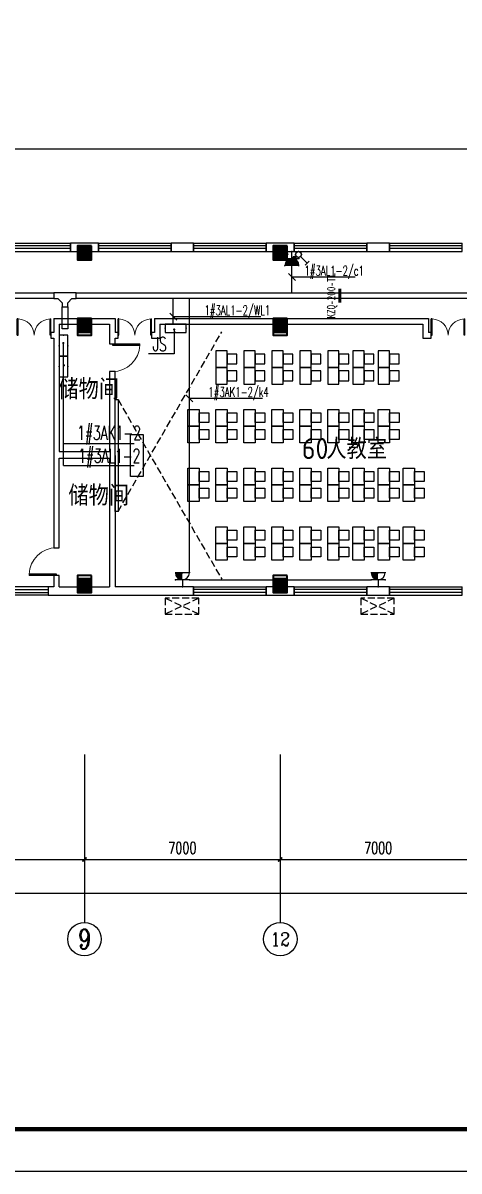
# Model space of a CAD drawing. Extents: x 0 to 302064749, y -59725395 to 1524223.
# Drawn here: x 2086932 to 2102521, y 1398073 to 1439149 of the extents above; entities that cross this region are included whole.
import ezdxf
from ezdxf.enums import TextEntityAlignment as Align

# ---------------------------------------------------------------- set-up
doc = ezdxf.new("R2010")
doc.units = 0
doc.header["$LTSCALE"] = 1000
doc.linetypes.add('DASH', pattern=[0.35, 0.25, -0.1])
for name, color, linetype in [('0-底图', 7, 'Continuous'), ('AXIS', 3, 'Continuous'), ('AXIS_TEXT', 7, 'Continuous'), ('BTTK', 7, 'Continuous'), ('CABLETRAY', 4, 'Continuous'), ('COLU', 7, 'Continuous'), ('COLU_HATCH', 251, 'Continuous'), ('DIM-照明', 3, 'Continuous'), ('DIM-箱柜', 7, 'Continuous'), ('DOOR_FIRE', 4, 'Continuous'), ('EQUIP-插座', 3, 'Continuous'), ('EQUIP-照明', 3, 'Continuous'), ('EQUIP-箱柜', 3, 'Continuous'), ('PUB_TEXT', 7, 'Continuous'), ('PUB_TITLE', 4, 'Continuous'), ('TEL_LEAD', 3, 'Continuous'), ('TEXT', 7, 'Continuous'), ('WALL', 2, 'Continuous'), ('WINDOW', 4, 'Continuous'), ('WIRE-照明', 6, 'Continuous'), ('家具', 8, 'Continuous'), ('抗震支吊架', 2, 'Continuous'), ('排水', 153, 'Continuous'), ('空调外机', 211, 'Continuous')]:
    doc.layers.add(name, color=color, linetype=linetype)
doc.layers.add('砼柱', color=2, linetype='Continuous', lineweight=35)
doc.styles.add('_TCH_AXIS', font='COMPLEX', dxfattribs={"bigfont": 'GBCBIG'})
doc.styles.add('_TEL_DIM', font='simplex.shx', dxfattribs={"width": 0.8, "height": 3.5, "bigfont": 'gbcbig.shx'})
doc.styles.add('A_DIM_T3', font='simplex.shx', dxfattribs={"width": 0.7, "bigfont": 'gbcbig.shx'})
doc.styles.add('COMPLEX', font='COMPLEX')
doc.styles.add('HZ(TK)', font='geniso.shx', dxfattribs={"width": 0.9, "bigfont": 'hztxt.shx'})
doc.styles.add('kzcad', font='', dxfattribs={"width": 0.8})
doc.styles.get("Standard").update_dxf_attribs({"font": 'geniso.shx', "bigfont": 'hztxt.shx'})
doc.styles.get('kzcad').set_extended_font_data('SimSun')
doc.dimstyles.new('_TCH_ARCH&&150', dxfattribs={"dimtxt": 420, "dimasz": 150, "dimexe": 375, "dimexo": 450, "dimgap": 202.5, "dimtad": 1, "dimdec": 0, "dimzin": 0, "dimdsep": 46, "dimtxsty": 'A_DIM_T3', "dimblk": 'ARCHTICK', "dimcen": 0.09, "dimclrt": 7, "dimazin": 2, "dimtfac": 1, "dimtdec": 0, "dimtix": 1, "dimtmove": 2, "dimatfit": 3, "dimfxl": 150, "dimtolj": 1, "dimtzin": 0, "dimarcsym": 0})

# ---------------------------------------------------------------- blocks, each defined once
blk = doc.blocks.new('vhtemplate_2020年新竖式图框_A0')
at = {"layer": 'PUB_TITLE', "color": 7}
blk.add_lwpolyline([(0, 0), (1189, 0), (1189, 841), (0, 841)], close=True, dxfattribs=at)
at = {"layer": 'PUB_TITLE', "const_width": 1}
blk.add_lwpolyline([(25, 10), (1179, 10), (1179, 831), (25, 831)], close=True, dxfattribs=at)
at = {"layer": 'BTTK', "color": 4, "style": 'HZ(TK)', "width": 0.9}
for tag, p in [('合作单位', (1144, 743.5)), ('建设单位', (1144, 209.5)), ('工程名称', (1144, 176.5)), ('子项名称', (1154, 160)), ('图纸名称', (1144, 141))]:
    blk.add_attdef(tag, text='', height=3.5, dxfattribs=at).set_placement(p, align=Align.MIDDLE_CENTER)
for tag, p in [('注册证书号', (1156.5, 309.01)), ('注册印章号', (1156.5, 301.01)), ('设计号', (1154, 193)), ('图别', (1137.75, 34)), ('图号', (1170.25, 34)), ('版本号', (1137.75, 26)), ('日期', (1170.25, 26))]:
    blk.add_attdef(tag, text='', height=3.5, dxfattribs=at).set_placement(p, align=Align.MIDDLE)
blk = doc.blocks.new('$equip$00002928')
for p, q in [((-0.75, 0.6), (-0.75, 0)), ((0.75, 0.6), (-0.75, 0.6)), ((0.75, 0), (0.75, 0.6)), ((-0.75, 0), (0.75, 0))]:
    blk.add_line(p, q)
at = {"const_width": 0.04}
blk.add_lwpolyline([(-0.75, 0.6), (-0.75, 0), (0.75, 0), (0.75, 0.6), (-0.75, 0.6), (-0.75, 0)], dxfattribs=at)
for p in [(-0.75, 0.3), (0, 0.6), (0.75, 0.3), (0, 0)]:
    blk.add_point(p)
at = {"color": 7, "style": '_TEL_DIM', "flags": 1}
for tag in ['A', 'REMARK']:
    blk.add_attdef(tag, text='', height=0.00002, dxfattribs=at).set_placement((0, 0), align=Align.MIDDLE_CENTER)
blk = doc.blocks.new('$equip$00001239')
for p, q in [((-0.5, 1.05), (-0.5, 1)), ((0.5, 1), (-0.5, 1)), ((0.5, 1.05), (0.5, 1)), ((0.5, 0.5), (-0.5, 0.5)), ((0, 0.5), (0, 0))]:
    blk.add_line(p, q)
blk.add_arc((0, 1), 0.5, 180, 0)
for points in [[(0, 0.75), (-0.433, 0.75), (0, 1), (-0.5, 1)], [(0, 0.567), (-0.25, 0.567), (0, 0.75), (-0.433, 0.75)], [(0, 0.5), (0, 0.5), (0, 0.567), (-0.25, 0.567)]]:
    blk.add_solid(points)
at = {"layer": 'EQUIP-照明'}
for p in [(0, 1), (-0.5, 0.5), (0, 0), (0.5, 0.5)]:
    blk.add_point(p, dxfattribs=at)
at = {"layer": 'EQUIP-照明', "flags": 9}
blk.add_attdef('A', (0, 0), '', height=0.00002, dxfattribs=at)
blk = doc.blocks.new('$equip$00001764')
for p, q in [((-0.5, 1.05), (-0.5, 1)), ((-0.5, 1), (0.5, 1)), ((0.5, 1.05), (0.5, 1)), ((0.5, 0.5), (-0.5, 0.5)), ((0, 0.5), (0, 0))]:
    blk.add_line(p, q)
blk.add_arc((0, 1), 0.5, 180, 0)
for p in [(-0.5, 0.5), (0, 0), (0.5, 0.5)]:
    blk.add_point(p)
for points in [[(0.433, 0.75), (-0.433, 0.75), (0.5, 1), (-0.5, 1)], [(0.25, 0.567), (-0.25, 0.567), (0.433, 0.75), (-0.433, 0.75)], [(0, 0.5), (0, 0.5), (0.25, 0.567), (-0.25, 0.567)]]:
    blk.add_solid(points)
at = {"color": 7, "style": '_TEL_DIM'}
blk.add_attdef('$TEXT$', text='', height=0.4, dxfattribs=at).set_placement((0.303, 0.211), align=Align.MIDDLE_CENTER)
at = {"color": 7, "style": '_TEL_DIM', "flags": 1}
blk.add_attdef('A', text='', height=0.00002, dxfattribs=at).set_placement((0, 0), align=Align.MIDDLE_CENTER)
blk = doc.blocks.new('$equip$00002327')
for p, q in [((0.147, 0.356), (0.625, 0.833)), ((0.484, 0.975), (0.766, 0.692))]:
    blk.add_line(p, q)
blk.add_circle((0, 0.208), 0.208)
for p in [(-0.208, 0.208), (0, 0.417), (0, 0), (0.208, 0.208)]:
    blk.add_point(p)
at = {"color": 7, "flags": 1}
blk.add_attdef('A', text='', height=0.00002, dxfattribs=at).set_placement((0, 0), align=Align.MIDDLE_CENTER)
blk = doc.blocks.new('gfhj')
at = {"layer": 'WIRE-照明'}
blk.add_line((2103990, -75075), (2053563, -75075), dxfattribs=at)
blk = doc.blocks.new('js')
at = {"layer": '家具', "linetype": 'DASH'}
for points in [[(569568, 805988), (573281, 812418)], [(569568, 809988), (573281, 803558)]]:
    blk.add_lwpolyline(points, dxfattribs=at)
at = {"layer": '家具'}
for points in [[(573068, 811738), (573068, 811138), (573468, 811138), (573468, 811738)], [(574068, 811738), (574068, 811138), (574468, 811138), (574468, 811738)], [(575068, 811738), (575068, 811138), (575468, 811138), (575468, 811738)], [(576068, 811738), (576068, 811138), (576468, 811138), (576468, 811738)], [(577068, 811738), (577068, 811138), (577468, 811138), (577468, 811738)], [(577968, 811738), (577968, 811138), (578368, 811138), (578368, 811738)], [(578868, 811738), (578868, 811138), (579268, 811138), (579268, 811738)], [(573468, 811613), (573468, 811263), (573818, 811263), (573818, 811613)], [(574468, 811613), (574468, 811263), (574818, 811263), (574818, 811613)], [(575468, 811613), (575468, 811263), (575818, 811263), (575818, 811613)], [(576468, 811613), (576468, 811263), (576818, 811263), (576818, 811613)], [(577468, 811613), (577468, 811263), (577818, 811263), (577818, 811613)], [(578368, 811613), (578368, 811263), (578718, 811263), (578718, 811613)], [(579268, 811613), (579268, 811263), (579618, 811263), (579618, 811613)], [(573068, 811138), (573068, 810538), (573468, 810538), (573468, 811138)], [(573468, 811013), (573468, 810663), (573818, 810663), (573818, 811013)], [(574068, 811138), (574068, 810538), (574468, 810538), (574468, 811138)], [(574468, 811013), (574468, 810663), (574818, 810663), (574818, 811013)], [(575068, 811138), (575068, 810538), (575468, 810538), (575468, 811138)], [(575468, 811013), (575468, 810663), (575818, 810663), (575818, 811013)], [(576068, 811138), (576068, 810538), (576468, 810538), (576468, 811138)], [(576468, 811013), (576468, 810663), (576818, 810663), (576818, 811013)], [(577068, 811138), (577068, 810538), (577468, 810538), (577468, 811138)], [(577468, 811013), (577468, 810663), (577818, 810663), (577818, 811013)], [(577968, 811138), (577968, 810538), (578368, 810538), (578368, 811138)], [(578368, 811013), (578368, 810663), (578718, 810663), (578718, 811013)], [(578868, 811138), (578868, 810538), (579268, 810538), (579268, 811138)], [(579268, 811013), (579268, 810663), (579618, 810663), (579618, 811013)], [(569468, 805988), (569468, 809988), (569568, 809988), (569568, 805988)], [(572068, 809038), (572068, 809638), (572468, 809638), (572468, 809038)], [(573068, 809038), (573068, 809638), (573468, 809638), (573468, 809038)], [(574068, 809038), (574068, 809638), (574468, 809638), (574468, 809038)], [(575068, 809038), (575068, 809638), (575468, 809638), (575468, 809038)], [(576068, 809038), (576068, 809638), (576468, 809638), (576468, 809038)], [(577068, 809038), (577068, 809638), (577468, 809638), (577468, 809038)], [(577968, 809038), (577968, 809638), (578368, 809638), (578368, 809038)], [(578868, 809038), (578868, 809638), (579268, 809638), (579268, 809038)], [(572468, 809163), (572468, 809513), (572818, 809513), (572818, 809163)], [(573468, 809163), (573468, 809513), (573818, 809513), (573818, 809163)], [(574468, 809163), (574468, 809513), (574818, 809513), (574818, 809163)], [(575468, 809163), (575468, 809513), (575818, 809513), (575818, 809163)], [(576468, 809163), (576468, 809513), (576818, 809513), (576818, 809163)], [(577468, 809163), (577468, 809513), (577818, 809513), (577818, 809163)], [(578368, 809163), (578368, 809513), (578718, 809513), (578718, 809163)], [(579268, 809163), (579268, 809513), (579618, 809513), (579618, 809163)], [(572068, 808438), (572068, 809038), (572468, 809038), (572468, 808438)], [(572468, 808563), (572468, 808913), (572818, 808913), (572818, 808563)], [(573068, 808438), (573068, 809038), (573468, 809038), (573468, 808438)], [(573468, 808563), (573468, 808913), (573818, 808913), (573818, 808563)], [(574068, 808438), (574068, 809038), (574468, 809038), (574468, 808438)], [(574468, 808563), (574468, 808913), (574818, 808913), (574818, 808563)], [(575068, 808438), (575068, 809038), (575468, 809038), (575468, 808438)], [(575468, 808563), (575468, 808913), (575818, 808913), (575818, 808563)], [(576068, 808438), (576068, 809038), (576468, 809038), (576468, 808438)], [(576468, 808563), (576468, 808913), (576818, 808913), (576818, 808563)], [(577068, 808438), (577068, 809038), (577468, 809038), (577468, 808438)], [(577468, 808563), (577468, 808913), (577818, 808913), (577818, 808563)], [(577968, 808438), (577968, 809038), (578368, 809038), (578368, 808438)], [(578368, 808563), (578368, 808913), (578718, 808913), (578718, 808563)], [(578868, 808438), (578868, 809038), (579268, 809038), (579268, 808438)], [(579268, 808563), (579268, 808913), (579618, 808913), (579618, 808563)], [(570018, 808738), (570468, 808738), (570468, 807238), (570018, 807238)], [(572068, 806938), (572068, 807538), (572468, 807538), (572468, 806938)], [(572468, 807063), (572468, 807413), (572818, 807413), (572818, 807063)], [(573068, 806938), (573068, 807538), (573468, 807538), (573468, 806938)], [(573468, 807063), (573468, 807413), (573818, 807413), (573818, 807063)], [(574068, 806938), (574068, 807538), (574468, 807538), (574468, 806938)], [(574468, 807063), (574468, 807413), (574818, 807413), (574818, 807063)], [(575068, 806938), (575068, 807538), (575468, 807538), (575468, 806938)], [(575468, 807063), (575468, 807413), (575818, 807413), (575818, 807063)], [(576068, 806938), (576068, 807538), (576468, 807538), (576468, 806938)], [(576468, 807063), (576468, 807413), (576818, 807413), (576818, 807063)], [(577068, 806938), (577068, 807538), (577468, 807538), (577468, 806938)], [(577468, 807063), (577468, 807413), (577818, 807413), (577818, 807063)], [(577968, 806938), (577968, 807538), (578368, 807538), (578368, 806938)], [(578368, 807063), (578368, 807413), (578718, 807413), (578718, 807063)], [(578868, 806938), (578868, 807538), (579268, 807538), (579268, 806938)], [(579268, 807063), (579268, 807413), (579618, 807413), (579618, 807063)], [(579768, 806938), (579768, 807538), (580168, 807538), (580168, 806938)], [(580168, 807063), (580168, 807413), (580518, 807413), (580518, 807063)], [(572068, 806338), (572068, 806938), (572468, 806938), (572468, 806338)], [(572468, 806463), (572468, 806813), (572818, 806813), (572818, 806463)], [(573068, 806338), (573068, 806938), (573468, 806938), (573468, 806338)], [(573468, 806463), (573468, 806813), (573818, 806813), (573818, 806463)], [(574068, 806338), (574068, 806938), (574468, 806938), (574468, 806338)], [(574468, 806463), (574468, 806813), (574818, 806813), (574818, 806463)], [(575068, 806338), (575068, 806938), (575468, 806938), (575468, 806338)], [(575468, 806463), (575468, 806813), (575818, 806813), (575818, 806463)], [(576068, 806338), (576068, 806938), (576468, 806938), (576468, 806338)], [(576468, 806463), (576468, 806813), (576818, 806813), (576818, 806463)], [(577068, 806338), (577068, 806938), (577468, 806938), (577468, 806338)], [(577468, 806463), (577468, 806813), (577818, 806813), (577818, 806463)], [(577968, 806338), (577968, 806938), (578368, 806938), (578368, 806338)], [(578368, 806463), (578368, 806813), (578718, 806813), (578718, 806463)], [(578868, 806338), (578868, 806938), (579268, 806938), (579268, 806338)], [(579268, 806463), (579268, 806813), (579618, 806813), (579618, 806463)], [(579768, 806338), (579768, 806938), (580168, 806938), (580168, 806338)], [(580168, 806463), (580168, 806813), (580518, 806813), (580518, 806463)], [(573068, 804838), (573068, 805438), (573468, 805438), (573468, 804838)], [(573468, 804963), (573468, 805313), (573818, 805313), (573818, 804963)], [(574068, 804838), (574068, 805438), (574468, 805438), (574468, 804838)], [(574468, 804963), (574468, 805313), (574818, 805313), (574818, 804963)], [(575068, 804838), (575068, 805438), (575468, 805438), (575468, 804838)], [(575468, 804963), (575468, 805313), (575818, 805313), (575818, 804963)], [(576068, 804838), (576068, 805438), (576468, 805438), (576468, 804838)], [(576468, 804963), (576468, 805313), (576818, 805313), (576818, 804963)], [(577068, 804838), (577068, 805438), (577468, 805438), (577468, 804838)], [(577468, 804963), (577468, 805313), (577818, 805313), (577818, 804963)], [(577968, 804838), (577968, 805438), (578368, 805438), (578368, 804838)], [(578368, 804963), (578368, 805313), (578718, 805313), (578718, 804963)], [(578868, 804838), (578868, 805438), (579268, 805438), (579268, 804838)], [(579268, 804963), (579268, 805313), (579618, 805313), (579618, 804963)], [(579768, 804838), (579768, 805438), (580168, 805438), (580168, 804838)], [(580168, 804963), (580168, 805313), (580518, 805313), (580518, 804963)], [(573068, 804238), (573068, 804838), (573468, 804838), (573468, 804238)], [(573468, 804363), (573468, 804713), (573818, 804713), (573818, 804363)], [(574068, 804238), (574068, 804838), (574468, 804838), (574468, 804238)], [(574468, 804363), (574468, 804713), (574818, 804713), (574818, 804363)], [(575068, 804238), (575068, 804838), (575468, 804838), (575468, 804238)], [(575468, 804363), (575468, 804713), (575818, 804713), (575818, 804363)], [(576068, 804238), (576068, 804838), (576468, 804838), (576468, 804238)], [(576468, 804363), (576468, 804713), (576818, 804713), (576818, 804363)], [(577068, 804238), (577068, 804838), (577468, 804838), (577468, 804238)], [(577468, 804363), (577468, 804713), (577818, 804713), (577818, 804363)], [(577968, 804238), (577968, 804838), (578368, 804838), (578368, 804238)], [(578368, 804363), (578368, 804713), (578718, 804713), (578718, 804363)], [(578868, 804238), (578868, 804838), (579268, 804838), (579268, 804238)], [(579268, 804363), (579268, 804713), (579618, 804713), (579618, 804363)], [(579768, 804238), (579768, 804838), (580168, 804838), (580168, 804238)], [(580168, 804363), (580168, 804713), (580518, 804713), (580518, 804363)]]:
    blk.add_lwpolyline(points, close=True, dxfattribs=at)
blk = doc.blocks.new('ng')
at = {"layer": '排水'}
for p, q in [((345991, 781358), (346091, 781358)), ((346041, 781408), (346041, 781308))]:
    blk.add_line(p, q, dxfattribs=at)
blk.add_circle((346041, 781358), 50, dxfattribs=at)
blk = doc.blocks.new('1111')
at = {"layer": 'COLU_HATCH'}
h = blk.add_hatch(color=256, dxfattribs=at)
h.dxf.hatch_style = 1
h.paths.add_polyline_path([(1127342, 1040091), (1127342, 1040591), (1126842, 1040591), (1126842, 1040091)])
h = blk.add_hatch(color=256, dxfattribs=at)
h.dxf.hatch_style = 1
h.paths.add_polyline_path([(1134342, 1040091), (1134342, 1040591), (1133842, 1040591), (1133842, 1040091)])
h = blk.add_hatch(color=256, dxfattribs=at)
h.dxf.hatch_style = 1
h.paths.add_polyline_path([(1127342, 1037491), (1127342, 1037991), (1126842, 1037991), (1126842, 1037491)])
h = blk.add_hatch(color=256, dxfattribs=at)
h.dxf.hatch_style = 1
h.paths.add_polyline_path([(1134342, 1037491), (1134342, 1037991), (1133842, 1037991), (1133842, 1037491)])
h = blk.add_hatch(color=256, dxfattribs=at)
h.dxf.hatch_style = 1
h.paths.add_polyline_path([(1127342, 1028191), (1127342, 1028691), (1126842, 1028691), (1126842, 1028191)])
h = blk.add_hatch(color=256, dxfattribs=at)
h.dxf.hatch_style = 1
h.paths.add_polyline_path([(1134342, 1028191), (1134342, 1028691), (1133842, 1028691), (1133842, 1028191)])
at = {"layer": 'COLU'}
for points in [[(1127342, 1040091), (1127342, 1040591), (1126842, 1040591), (1126842, 1040091)], [(1134342, 1040091), (1134342, 1040591), (1133842, 1040591), (1133842, 1040091)], [(1127342, 1037491), (1127342, 1037991), (1126842, 1037991), (1126842, 1037491)], [(1134342, 1037491), (1134342, 1037991), (1133842, 1037991), (1133842, 1037491)], [(1127342, 1028191), (1127342, 1028691), (1126842, 1028691), (1126842, 1028191)], [(1134342, 1028191), (1134342, 1028691), (1133842, 1028691), (1133842, 1028191)]]:
    blk.add_lwpolyline(points, close=True, dxfattribs=at)
blk = doc.blocks.new('_AXISO')
blk.add_circle((0, 0), 0.5)
at = {"layer": 'AXIS_TEXT', "style": 'COMPLEX', "width": 1.041667}
blk.add_attdef('A', text='', height=0.56, dxfattribs=at).set_placement((-0.25, -0.28), (0.25, -0.28), align=Align.FIT)
blk = doc.blocks.new('rtyu')
at = {"layer": '砼柱', "lineweight": 35}
for points in [[(2849458, 656240), (2848958, 656240), (2848958, 655740), (2849458, 655740)], [(2849458, 656240), (2848958, 656240), (2848958, 655740), (2849458, 655740)], [(2856458, 656240), (2855958, 656240), (2855958, 655740), (2856458, 655740)], [(2856458, 656240), (2855958, 656240), (2855958, 655740), (2856458, 655740)], [(2849458, 653640), (2848958, 653640), (2848958, 653040), (2849458, 653040)], [(2849458, 653640), (2848958, 653640), (2848958, 653040), (2849458, 653040)], [(2856458, 653640), (2855958, 653640), (2855958, 653040), (2856458, 653040)], [(2856458, 653640), (2855958, 653640), (2855958, 653040), (2856458, 653040)], [(2849458, 644440), (2848958, 644440), (2848958, 643840), (2849458, 643840)], [(2849458, 644440), (2848958, 644440), (2848958, 643840), (2849458, 643840)], [(2856458, 644440), (2855958, 644440), (2855958, 643840), (2856458, 643840)], [(2856458, 644440), (2855958, 644440), (2855958, 643840), (2856458, 643840)]]:
    blk.add_lwpolyline(points, close=True, dxfattribs=at)
blk = doc.blocks.new('A$C6D717843')
at = {"layer": 'TEXT'}
blk.add_blockref('rtyu', (-2821208, -641940), dxfattribs=at)
blk = doc.blocks.new('_ArchTick')
at = {"color": 0, "linetype": 'ByBlock', "const_width": 0.4}
blk.add_lwpolyline([(-0.5, -0.5), (0.5, 0.5)], dxfattribs=at)
blk = doc.blocks.new('*D1054')
at = {"layer": 'AXIS', "color": 0, "lineweight": -2, "transparency": 16777216}
for p, q in [((1084733, -66404), (1084733, -70079)), ((1091733, -66404), (1091733, -70079)), ((1084733, -69704), (1091733, -69704))]:
    blk.add_line(p, q, dxfattribs=at)
at = {"layer": 'Defpoints', "color": 0, "transparency": 16777216}
for p in [(1084733, -65954), (1091733, -65954), (1091733, -69704)]:
    blk.add_point(p, dxfattribs=at)
at = {"layer": 'AXIS', "color": 0, "lineweight": -2, "transparency": 16777216, "xscale": 150, "yscale": 150, "zscale": 150, "rotation": 180}
blk.add_blockref('_ArchTick', (1084733, -69704), dxfattribs=at)
at = {"layer": 'AXIS', "color": 0, "lineweight": -2, "transparency": 16777216, "xscale": 150, "yscale": 150, "zscale": 150}
blk.add_blockref('_ArchTick', (1091733, -69704), dxfattribs=at)
at = {"layer": 'AXIS', "color": 7, "transparency": 16777216, "insert": (1088233, -69292), "char_height": 420, "attachment_point": 5, "style": 'A_DIM_T3'}
blk.add_mtext('\\A1;7000', dxfattribs=at)
blk = doc.blocks.new('*D1055')
at = {"layer": 'AXIS', "color": 0, "lineweight": -2, "transparency": 16777216}
for p, q in [((1091733, -66404), (1091733, -70079)), ((1098733, -66404), (1098733, -70079)), ((1091733, -69704), (1098733, -69704))]:
    blk.add_line(p, q, dxfattribs=at)
at = {"layer": 'Defpoints', "color": 0, "transparency": 16777216}
for p in [(1091733, -65954), (1098733, -65954), (1098733, -69704)]:
    blk.add_point(p, dxfattribs=at)
at = {"layer": 'AXIS', "color": 0, "lineweight": -2, "transparency": 16777216, "xscale": 150, "yscale": 150, "zscale": 150, "rotation": 180}
blk.add_blockref('_ArchTick', (1091733, -69704), dxfattribs=at)
at = {"layer": 'AXIS', "color": 0, "lineweight": -2, "transparency": 16777216, "xscale": 150, "yscale": 150, "zscale": 150}
blk.add_blockref('_ArchTick', (1098733, -69704), dxfattribs=at)
at = {"layer": 'AXIS', "color": 7, "transparency": 16777216, "insert": (1095233, -69292), "char_height": 420, "attachment_point": 5, "style": 'A_DIM_T3'}
blk.add_mtext('\\A1;7000', dxfattribs=at)
blk = doc.blocks.new('*D1056')
at = {"layer": 'AXIS', "color": 0, "lineweight": -2, "transparency": 16777216}
for p, q in [((1098733, -66404), (1098733, -70079)), ((1105733, -66404), (1105733, -70079)), ((1098733, -69704), (1105733, -69704))]:
    blk.add_line(p, q, dxfattribs=at)
at = {"layer": 'Defpoints', "color": 0, "transparency": 16777216}
for p in [(1098733, -65954), (1105733, -65954), (1105733, -69704)]:
    blk.add_point(p, dxfattribs=at)
at = {"layer": 'AXIS', "color": 0, "lineweight": -2, "transparency": 16777216, "xscale": 150, "yscale": 150, "zscale": 150, "rotation": 180}
blk.add_blockref('_ArchTick', (1098733, -69704), dxfattribs=at)
at = {"layer": 'AXIS', "color": 0, "lineweight": -2, "transparency": 16777216, "xscale": 150, "yscale": 150, "zscale": 150}
blk.add_blockref('_ArchTick', (1105733, -69704), dxfattribs=at)
at = {"layer": 'AXIS', "color": 7, "transparency": 16777216, "insert": (1102233, -69292), "char_height": 420, "attachment_point": 5, "style": 'A_DIM_T3'}
blk.add_mtext('\\A1;7000', dxfattribs=at)
blk = doc.blocks.new('*D1069')
at = {"layer": 'AXIS', "color": 0, "lineweight": -2, "transparency": 16777216}
for p, q in [((1062833, -66404), (1062833, -71279)), ((1174033, -66404), (1174033, -71279)), ((1062833, -70904), (1174033, -70904))]:
    blk.add_line(p, q, dxfattribs=at)
at = {"layer": 'Defpoints', "color": 0, "transparency": 16777216}
for p in [(1062833, -65954), (1174033, -65954), (1174033, -70904)]:
    blk.add_point(p, dxfattribs=at)
at = {"layer": 'AXIS', "color": 0, "lineweight": -2, "transparency": 16777216, "xscale": 150, "yscale": 150, "zscale": 150, "rotation": 180}
blk.add_blockref('_ArchTick', (1062833, -70904), dxfattribs=at)
at = {"layer": 'AXIS', "color": 0, "lineweight": -2, "transparency": 16777216, "xscale": 150, "yscale": 150, "zscale": 150}
blk.add_blockref('_ArchTick', (1174033, -70904), dxfattribs=at)
at = {"layer": 'AXIS', "color": 7, "transparency": 16777216, "insert": (1118433, -70492), "char_height": 420, "attachment_point": 5, "style": 'A_DIM_T3'}
blk.add_mtext('\\A1;111200', dxfattribs=at)
blk = doc.blocks.new('$WINLIB2D$00000001')
at = {"color": 0}
for points in [[(-0.5, 0.5), (-0.5, -0.5)], [(-0.5, 0.5), (0.5, 0.5)], [(0.5, -0.5), (0.5, 0.5)], [(0.5, 0.167), (-0.5, 0.167)], [(0.5, -0.167), (-0.5, -0.167)], [(-0.5, -0.5), (0.5, -0.5)]]:
    blk.add_lwpolyline(points, dxfattribs=at)
blk = doc.blocks.new('$DorLib2D$00000002')
for p, q in [((-0.5, 0), (-0.5, 0.4875)), ((-0.475, 0.4875), (-0.5, 0.4875)), ((-0.475, 0), (-0.475, 0.4875)), ((0.475, 0), (0.475, 0.4875)), ((0.475, 0.4875), (0.5, 0.4875)), ((0.5, 0), (0.5, 0.4875)), ((-0.5, 0), (-0.475, 0)), ((0.5, 0), (0.475, 0))]:
    blk.add_line(p, q)
at = {"lineweight": 13}
for centre, start, end in [((-0.4875, 0), 0, 88.53072), ((0.4875, 0), 91.46928, 180)]:
    blk.add_arc(centre, 0.4875, start, end, dxfattribs=at)
blk = doc.blocks.new('$DorLib2D$00000001')
for p, q in [((0.45, 0.975), (0.5, 0.975)), ((0.45, 0), (0.45, 0.975)), ((0.5, 0), (0.5, 0.975)), ((0.5, 0), (0.45, 0))]:
    blk.add_line(p, q)
at = {"lineweight": 13}
blk.add_arc((0.475, 0), 0.975, 91.4693, 180, dxfattribs=at)
blk = doc.blocks.new('gfhjghj')
at = {"layer": 'AXIS'}
for p, q in [((1091732.7, -65954.1), (1091732.7, -71954.1)), ((1098732.7, -65954.1), (1098732.7, -71954.1))]:
    blk.add_line(p, q, dxfattribs=at)
at = {"layer": 'WALL'}
for p, q in [((1092232.7, -47649.9), (1091232.7, -47649.9)), ((1091232.7, -47649.9), (1091232.7, -47949.9)), ((1091232.7, -47949.9), (1092232.7, -47949.9)), ((1092232.7, -47949.9), (1092232.7, -47649.9)), ((1095632.7, -47649.9), (1094832.7, -47649.9)), ((1094832.7, -47649.9), (1094832.7, -47949.9)), ((1094832.7, -47949.9), (1095632.7, -47949.9)), ((1095632.7, -47949.9), (1095632.7, -47649.9)), ((1099232.7, -47649.9), (1098232.7, -47649.9)), ((1098232.7, -47649.9), (1098232.7, -47949.9)), ((1098232.7, -47949.9), (1099232.7, -47949.9)), ((1099232.7, -47949.9), (1099232.7, -47649.9)), ((1102632.7, -47649.9), (1101832.7, -47649.9)), ((1101832.7, -47649.9), (1101832.7, -47949.9)), ((1101832.7, -47949.9), (1102632.7, -47949.9)), ((1102632.7, -47949.9), (1102632.7, -47649.9)), ((1090632.7, -50349.9), (1092832.7, -50349.9)), ((1090632.7, -50349.9), (1090632.7, -50849.9)), ((1092832.7, -50349.9), (1092832.7, -50849.9)), ((1094232.7, -50349.9), (1104032.7, -50349.9)), ((1094232.7, -50349.9), (1094232.7, -50849.9)), ((1104032.7, -50349.9), (1104032.7, -50849.9)), ((1090632.7, -50849.9), (1090532.7, -50849.9)), ((1090532.7, -50849.9), (1090532.7, -51049.9)), ((1090832.7, -50549.9), (1092632.7, -50549.9)), ((1090832.7, -50549.9), (1090832.7, -50949.9)), ((1092632.7, -50549.9), (1092632.7, -50949.9)), ((1092932.7, -50849.9), (1092832.7, -50849.9)), ((1092932.7, -51049.9), (1092932.7, -50849.9)), ((1094232.7, -50849.9), (1094132.7, -50849.9)), ((1094132.7, -50849.9), (1094132.7, -51049.9)), ((1094432.7, -50549.9), (1103832.7, -50549.9)), ((1094432.7, -50549.9), (1094432.7, -51049.9)), ((1103832.7, -50549.9), (1103832.7, -51049.9)), ((1104132.7, -50849.9), (1104032.7, -50849.9)), ((1104132.7, -51049.9), (1104132.7, -50849.9)), ((1090532.7, -51049.9), (1090632.7, -51049.9)), ((1090632.7, -51049.9), (1090632.7, -55251.3)), ((1090832.7, -50949.9), (1090832.7, -55111.3)), ((1092632.7, -50949.9), (1092632.7, -51249.9)), ((1092632.7, -51249.9), (1092832.7, -51249.9)), ((1092832.7, -51049.9), (1092932.7, -51049.9)), ((1092832.7, -51249.9), (1092832.7, -51049.9)), ((1094132.7, -51049.9), (1094432.7, -51049.9)), ((1103832.7, -51049.9), (1104132.7, -51049.9)), ((1092832.7, -52249.9), (1092632.7, -52249.9)), ((1092632.7, -52249.9), (1092632.7, -55111.3)), ((1092832.7, -55251.3), (1092832.7, -52249.9)), ((1090632.7, -55251.3), (1090632.7, -58549.9)), ((1090832.7, -55111.3), (1092632.7, -55111.3)), ((1090832.7, -55351.3), (1092632.7, -55351.3)), ((1090832.7, -58549.9), (1090832.7, -55351.3)), ((1092632.7, -55351.3), (1092632.7, -59949.9)), ((1092832.7, -55251.3), (1092832.7, -59949.9)), ((1090632.7, -58549.9), (1090832.7, -58549.9)), ((1090832.7, -59549.9), (1090632.7, -59549.9)), ((1090632.7, -59549.9), (1090632.7, -59949.9)), ((1090832.7, -59949.9), (1090832.7, -59549.9)), ((1090632.7, -59949.9), (1090432.7, -59949.9)), ((1090432.7, -59949.9), (1090432.7, -60249.9)), ((1090832.7, -59949.9), (1092632.7, -59949.9)), ((1095632.7, -59949.9), (1092832.7, -59949.9)), ((1095632.7, -60249.9), (1095632.7, -59949.9)), ((1099232.7, -59949.9), (1098232.7, -59949.9)), ((1098232.7, -59949.9), (1098232.7, -60249.9)), ((1099232.7, -60249.9), (1099232.7, -59949.9)), ((1102632.7, -59949.9), (1101832.7, -59949.9)), ((1101832.7, -59949.9), (1101832.7, -60249.9)), ((1102632.7, -60249.9), (1102632.7, -59949.9)), ((1090432.7, -60249.9), (1090732.7, -60249.9)), ((1090732.7, -60249.9), (1092732.7, -60249.9)), ((1092732.7, -60249.9), (1095632.7, -60249.9)), ((1098232.7, -60249.9), (1099232.7, -60249.9)), ((1101832.7, -60249.9), (1102632.7, -60249.9))]:
    blk.add_line(p, q, dxfattribs=at)
at = {"layer": '空调外机', "linetype": 'DASH'}
for p, q in [((1095822.7, -60359.7), (1094622.7, -60922.2)), ((1095822.7, -60922.2), (1094622.7, -60359.7)), ((1102810.2, -60359.6), (1101610.2, -60922.1)), ((1102810.2, -60922.1), (1101610.2, -60359.6))]:
    blk.add_line(p, q, dxfattribs=at)
for points in [[(1095822.7, -60359.7), (1094622.7, -60359.7), (1094622.7, -60922.2), (1095822.7, -60922.2)], [(1102810.2, -60359.6), (1101610.2, -60359.6), (1101610.2, -60922.1), (1102810.2, -60922.1)]]:
    blk.add_lwpolyline(points, close=True, dxfattribs=at)
for name, p in [('A$C6D717843', (1063732.7, -62049.9)), ('1111', (-35359.3, -1088341))]:
    blk.add_blockref(name, p)
at = {"layer": 'AXIS'}
ref = blk.add_blockref('_AXISO', (1091732.7, -72554.1), dxfattribs=dict(at, xscale=1200, yscale=1200, zscale=1200))
ref.add_attrib('A', '9', dxfattribs={"layer": 'AXIS_TEXT', "height": 714.2, "style": '_TCH_AXIS', "width": 0.928571}).set_placement((1091511.7, -72911.2), (1091953.8, -72911.2), align=Align.FIT)
ref = blk.add_blockref('_AXISO', (1098732.7, -72554.1), dxfattribs=dict(at, xscale=1200, yscale=1200, zscale=1200))
ref.add_attrib('A', '12', dxfattribs={"layer": 'AXIS_TEXT', "height": 481.71, "style": '_TCH_AXIS', "width": 1.034483}).set_placement((1098388.7, -72794.9), (1099076.8, -72794.9), align=Align.FIT)
at = {"layer": 'DOOR_FIRE', "xscale": -1000, "yscale": 1000, "zscale": 200}
for p, rotation in [((1092732.7, -51749.9), 270), ((1090732.7, -59049.9), 90)]:
    blk.add_blockref('$DorLib2D$00000001', p, dxfattribs=dict(at, rotation=rotation))
at = {"layer": 'WINDOW'}
for name, p, xscale, yscale, zscale, rotation in [('$WINLIB2D$00000001', (1089932.7, -47799.9), 2600, 300, 300, 1.642450161635112e-08), ('$WINLIB2D$00000001', (1093532.7, -47799.9), 2600, 300, 300, 1.642450161635112e-08), ('$WINLIB2D$00000001', (1096932.7, -47799.9), 2600, 300, 300, 1.642450161635112e-08), ('$WINLIB2D$00000001', (1100532.7, -47799.9), 2600, 300, 300, 1.642450161635112e-08), ('$WINLIB2D$00000001', (1103932.7, -47799.9), 2600, 300, 300, 1.642450161635112e-08), ('$DorLib2D$00000002', (1089932.7, -50949.9), 1200, 1200, 200, 359.9999999822116), ('$DorLib2D$00000002', (1093532.7, -50949.9), -1200, 1200, 200, 1.778833080834374e-08), ('$DorLib2D$00000002', (1104732.7, -50949.9), 1200, 1200, 200, 359.9999999822147), ('$WINLIB2D$00000001', (1089532.7, -60099.9), -1800, 300, 300, 1.581175190779049e-08), ('$WINLIB2D$00000001', (1096932.7, -60099.9), 2600, 300, 300, 1.581170447013389e-08), ('$WINLIB2D$00000001', (1100532.7, -60099.9), 2600, 300, 300, 1.581170447013389e-08), ('$WINLIB2D$00000001', (1103932.7, -60099.9), 2600, 300, 300, 1.581170447013389e-08)]:
    blk.add_blockref(name, p, dxfattribs=dict(at, xscale=xscale, yscale=yscale, zscale=zscale, rotation=rotation))
at = {"layer": '家具'}
blk.add_blockref('js', (523364.6, -863238.3), dxfattribs=at)
at = {"layer": '排水'}
blk.add_blockref('ng', (753197.6, -829525.1), dxfattribs=at)
at = {"layer": 'PUB_TEXT'}
for s, height, p in [('储物间', 723.4, (1090799.3, -53242.9)), ('60', 750, (1099504.5, -55377)), ('人教室', 723.4, (1100379.5, -55377)), ('储物间', 723.4, (1091158.5, -57045.9))]:
    blk.add_text(s, height=height, dxfattribs=at).set_placement(p)
at = {"layer": 'AXIS'}
for p1, p2, distance, picture, middle in [((1062832.7, -65954.1), (1174032.7, -65954.1), -4950, '*D1069', (1118432.7, -70491.6)), ((1084732.7, -65954.1), (1091732.7, -65954.1), -3750, '*D1054', (1088232.7, -69291.6)), ((1091732.7, -65954.1), (1098732.7, -65954.1), -3750, '*D1055', (1095232.7, -69291.6)), ((1098732.7, -65954.1), (1105732.7, -65954.1), -3750, '*D1056', (1102232.7, -69291.6))]:
    dim = blk.add_aligned_dim(p1=p1, p2=p2, distance=distance, dimstyle='_TCH_ARCH&&150', dxfattribs=at)
    dim.commit()
    dim.dimension.update_dxf_attribs({"geometry": picture, "text_midpoint": middle})

msp = doc.modelspace()

# ---------------------------------------------------------------- linework, layer by layer
at = {"layer": 'CABLETRAY'}
for p, q in [((2063097, 1429489), (2088032, 1429489)), ((2088032, 1429489), (2088032, 1429289)), ((2088832, 1429489), (2088032, 1429489)), ((2088032, 1429489), (2088032, 1429289)), ((2088832, 1429289), (2088832, 1429489)), ((2088832, 1429489), (2141081, 1429489)), ((2088832, 1429289), (2088832, 1429489)), ((2088032, 1429289), (2063097, 1429289)), ((2088032, 1429289), (2088182, 1429289)), ((2088182, 1429289), (2088332, 1429139)), ((2088332, 1429139), (2088332, 1428989)), ((2088532, 1429139), (2088682, 1429289)), ((2088532, 1428989), (2088532, 1429139)), ((2088682, 1429289), (2088832, 1429289)), ((2141081, 1429289), (2088832, 1429289)), ((2088332, 1428989), (2088532, 1428989)), ((2088332, 1428211), (2088332, 1428989)), ((2088332, 1428989), (2088532, 1428989)), ((2088532, 1428989), (2088532, 1428211)), ((2088532, 1428211), (2088332, 1428211))]:
    msp.add_line(p, q, dxfattribs=at)
at = {"layer": 'DIM-照明'}
for p, q in [((2096671, 1429936), (2096423, 1430184)), ((2092429, 1428518), (2092182, 1428766)), ((2093003, 1425596), (2092756, 1425844))]:
    msp.add_line(p, q, dxfattribs=at)
for points in [[(2096547, 1430060), (2096906, 1430060)], [(2096906, 1430060), (2098813, 1430060)], [(2092306, 1428642), (2092872, 1428642)], [(2092872, 1428642), (2095437, 1428642)], [(2092880, 1425720), (2093472, 1425720)], [(2093472, 1425720), (2095491, 1425720)]]:
    msp.add_lwpolyline(points, dxfattribs=at)
at = {"layer": 'DIM-箱柜'}
for p, q in [((2088384, 1423315), (2088384, 1427714)), ((2088384, 1424102), (2090902, 1424102)), ((2088384, 1423315), (2090902, 1423315))]:
    msp.add_line(p, q, dxfattribs=at)
at = {"layer": 'DIM-箱柜', "const_width": 40}
for points in [[(2088353, 1427696, 1), (2088393, 1427696, 1)], [(2088375, 1426897, 1), (2088415, 1426897, 1)]]:
    msp.add_lwpolyline(points, format="xyb", close=True, dxfattribs=at)
at = {"layer": 'TEL_LEAD'}
for p, q in [((2092339, 1428183), (2092339, 1427309)), ((2092339, 1427309), (2091424, 1427309))]:
    msp.add_line(p, q, dxfattribs=at)
at = {"layer": 'TEL_LEAD', "const_width": 40}
msp.add_lwpolyline([(2092339, 1428203, 1), (2092339, 1428163, 1)], format="xyb", close=True, dxfattribs=at)
at = {"layer": 'WIRE-照明'}
for p, q in [((2096547, 1429489), (2096547, 1430474)), ((2092306, 1428374), (2092306, 1429271)), ((2092880, 1419486), (2092880, 1429301)), ((2092880, 1419224), (2099380, 1419224))]:
    msp.add_line(p, q, dxfattribs=at)
at = {"layer": '抗震支吊架', "color": 2, "const_width": 100}
msp.add_lwpolyline([(2098259, 1429139), (2098259, 1429639)], dxfattribs=at)

# ---------------------------------------------------------------- block references
at = {"layer": '0-底图', "xscale": 150, "yscale": 150, "zscale": 150}
msp.add_blockref('vhtemplate_2020年新竖式图框_A0', (2031892, 1398073), dxfattribs=at)
at = {"layer": '0-底图'}
for name, p in [('gfhjghj', (997397, 1478924)), ('gfhj', (2624, 1509706))]:
    msp.add_blockref(name, p, dxfattribs=at)
at = {"layer": 'EQUIP-插座'}
ref = msp.add_blockref('$equip$00001764', (2096547, 1430974), dxfattribs=dict(at, xscale=500, yscale=500, zscale=500, rotation=180))
ref.add_attrib('$TEXT$', 'F', dxfattribs={"layer": '0', "color": 7, "height": 200, "style": '_TEL_DIM'}).set_placement((2096395, 1430868), align=Align.MIDDLE_CENTER)
at = {"layer": 'EQUIP-插座', "xscale": 500, "yscale": 500, "zscale": 500}
for p in [(2092630, 1418974), (2099630, 1418974)]:
    msp.add_blockref('$equip$00001239', p, dxfattribs=at)
at = {"layer": 'EQUIP-照明', "xscale": 500, "yscale": 500, "zscale": 500, "rotation": 270}
msp.add_blockref('$equip$00002327', (2096678, 1430866), dxfattribs=at)
at = {"layer": 'EQUIP-箱柜', "xscale": 500, "yscale": 500, "zscale": 500}
msp.add_blockref('$equip$00002928', (2092386, 1428074), dxfattribs=at)
at = {"layer": 'EQUIP-箱柜', "xscale": 500, "yscale": 500, "zscale": 500, "rotation": 90}
for p in [(2088530, 1427599), (2088530, 1426857)]:
    msp.add_blockref('$equip$00002928', p, dxfattribs=at)

# ---------------------------------------------------------------- texts
at = {"layer": 'DIM-照明', "color": 7, "style": '_TEL_DIM', "width": 0.64}
for s, p in [('1#3AL1-2/c1', (2096994, 1430110)), ('1#3AL1-2/WL1', (2093419, 1428692)), ('1#3AK1-2/k4', (2093560, 1425770))]:
    msp.add_text(s, height=350, dxfattribs=at).set_placement(p)
at = {"layer": 'DIM-箱柜', "color": 7, "style": '_TEL_DIM', "width": 0.64}
for s, p in [('1#3AK1-2', (2088871, 1424232)), ('1#3AL1-2', (2088906, 1423415))]:
    msp.add_text(s, height=500, dxfattribs=at).set_placement(p)
at = {"layer": 'TEL_LEAD', "color": 7, "style": '_TEL_DIM', "width": 0.64}
msp.add_text('JS', height=500, dxfattribs=at).set_placement((2091574, 1427409))
at = {"layer": '抗震支吊架', "color": 2, "style": 'kzcad', "width": 0.8}
msp.add_text('KZQ-200-TL', height=300, rotation=89.8854, dxfattribs=at).set_placement((2098099, 1429389), align=Align.CENTER)

doc.saveas('drawing.dxf')
